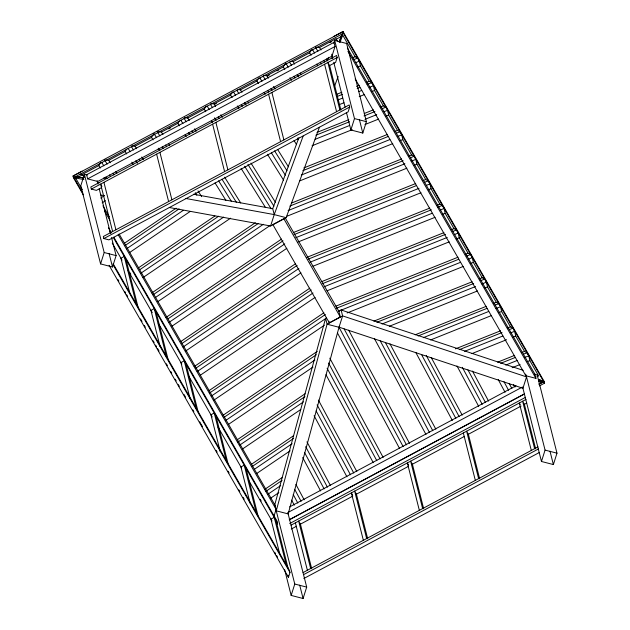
<?xml version="1.0" encoding="UTF-8"?>
<svg xmlns="http://www.w3.org/2000/svg" width="630" height="630" viewBox="0 0 630 630"><rect width="100%" height="100%" fill="white"/><g stroke="black" fill="none" stroke-linecap="round" stroke-linejoin="round"><path stroke-width="0.94" d="M340.302 316.961L283.831 218.736L272.853 224.611L329.325 322.836L340.302 316.961L338.838 311.189L341.113 309.976L342.61 315.898L339.011 327.285L288.17 513.907L276.247 510.828L327.088 324.206L325.592 318.284L274.743 504.898L294.769 584.034L291.162 595.421L303.085 598.5L306.692 587.113L287.871 512.749M87.546 174.919L84.404 174.345L80.797 185.732L100.579 263.915L112.502 266.994L116.109 255.607L111.526 237.494M100.579 263.915L104.186 252.528L84.404 174.345M169.265 207.514L270.616 225.981L274.223 214.594L303.117 136.143M335.018 46.502L331.955 56.164L97.768 181.487L87.649 178.873L86.609 174.746L333.971 42.375L335.018 46.502L87.649 178.873M101.595 187.598L96.398 190.386L91.334 189.079L90.814 187.015L336.641 55.471L337.16 57.527L335.632 62.362L329.569 65.607M349.689 107.021L348.154 111.849L108.919 239.873L103.855 238.565L103.336 236.502L349.162 104.958L349.689 107.021L103.855 238.565M350.878 129.977L354.477 118.59L334.695 40.407L346.618 43.494L366.4 121.669L362.801 133.056L350.878 129.977L346.531 112.817M273.617 517.277L276.121 509.371L275.074 505.244L119.109 233.966M276.94 524.585L277.452 522.971L276.932 520.908L113.817 237.195M109.077 265.301L288.445 577.293L289.973 572.465L289.454 570.402L113.116 263.679M534.594 374.133L537.201 375L556.983 453.175L553.384 464.562L541.461 461.483L545.068 450.096L526.003 374.779M539.382 385.914L544.58 383.135L544.163 381.481L342.996 31.5L342.31 33.579L342.696 35.099L355.131 56.732L357.62 58.078L359.384 61.149L360.431 65.945L369.251 81.294L371.739 82.64L373.503 85.704L374.543 90.499L383.371 105.848L385.851 107.195L387.615 110.266L388.663 115.054L397.483 130.402L399.971 131.749L401.735 134.82L402.783 139.608L411.603 154.956L414.091 156.303L415.855 159.374L416.895 164.162L425.723 179.511L428.203 180.865L429.967 183.928L431.015 188.724L439.834 204.073L442.323 205.419L444.087 208.491L445.134 213.279L453.954 228.627L456.443 229.974L458.207 233.045L459.246 237.833L468.074 253.181L470.555 254.528L472.319 257.599L473.366 262.387L482.186 277.736L484.675 279.082L486.439 282.153L487.486 286.949L496.306 302.29L498.795 303.644L500.559 306.708L501.598 311.503L510.426 326.852L512.907 328.198L514.671 331.27L515.718 336.058L524.538 351.406L527.026 352.753L528.79 355.824L529.838 360.612L538.658 375.96L536.917 376.661M339.224 42.029L343.027 31.634L73.049 176.101L73.466 177.755L83.278 194.82M319.457 127.228L286.146 217.673L274.223 214.594L272.719 208.672L298.896 137.6M327.112 61L328.474 57.306M333.664 43.218L334.695 40.407M331.671 58.614L332.356 56.771M339.153 41.934L341.641 35.185M339.98 42.478L342.696 35.099L341.216 36.548L336.018 39.328M334.42 86.617L338.152 76.466M79.876 174.187L82.357 174.408L98.823 165.595L100.784 162.485M105.399 160.02L108.706 160.311L125.173 151.499L126.646 149.168M131.741 145.916L135.048 146.207L151.515 137.395L153.476 134.292M158.091 131.82L161.398 132.111L177.865 123.299L179.337 120.968M184.44 117.723L187.748 118.015L204.214 109.203L206.175 106.092M210.782 103.627L214.09 103.911L230.556 95.106L232.517 91.996M237.959 89.602L240.439 89.814L256.906 81.002L258.867 77.892M263.474 75.427L266.789 75.718L283.256 66.906L285.217 63.795M290.65 61.401L293.131 61.622L309.598 52.81L311.559 49.699M100.761 198.048L103.989 195.859M102.162 202.884L105.368 200.71M124.37 243.282L176.109 208.199M124.835 245.708L179.085 208.916M126.591 248.787L183.243 210.365M129.646 252.504L190.189 211.452M138.521 267.813L214.877 216.035M139.797 269.695L218.673 216.2M140.742 273.318L223.642 217.106M142.994 277.578L230.58 218.185M151.854 292.903L255.3 222.752M153.066 294.824L258.387 223.406M155.641 297.344L263.364 224.296M157.949 301.565L270.278 225.398M165.966 317.465L281.539 239.085M167.997 318.827L283.012 240.833M168.95 322.45L284.776 243.905M172.069 326.12L286.839 248.299M180.897 341.468L295.659 263.647M182.109 343.382L297.124 265.395M183.07 347.004L298.888 268.459M185.37 351.233L300.951 272.853M194.197 366.581L309.779 288.201M195.418 368.487L311.244 289.95M197.182 371.558L313.008 293.021M200.301 375.236L315.071 297.407M209.129 390.584L323.891 312.756M209.538 393.049L325.363 314.504M211.302 396.113L326.34 318.103M213.617 400.341L324.395 325.214M222.406 415.705L317.292 351.367M223.681 417.588L316.331 354.753M225.453 420.651L314.905 359.99M228.525 424.36L313 367.07M237.297 439.74L305.093 393.758M237.762 442.166L304.944 396.609M239.534 445.229L303.51 401.845M242.597 448.938L300.801 409.469M251.457 464.271L293.643 435.661M251.937 466.68L293.486 438.504M254.386 469.287L292.139 443.685M256.772 473.461L290.154 450.82M264.671 489.431L282.311 477.469M265.978 491.29L282.122 480.344M267.758 494.353L280.689 485.58M270.79 498.086L278.822 492.636M82.089 171.116L73.017 175.967L82.861 193.166M333.916 36.359L342.996 31.5M73.466 177.755L343.445 33.28L343.027 31.634M316.173 47.226L319.481 47.518L335.947 38.706L337.404 41.052M75.23 176.502L75.608 178.014L82.884 174.786M168.706 128.859L170.439 127.937M214.649 104.273L216.381 103.344M267.53 75.978L269.262 75.049M277.066 70.875L278.799 69.946M329.947 42.58L331.679 41.651M91.334 189.079L337.16 57.527M270.616 225.981L286.146 217.673M289.595 506.937L515.986 385.796M288.044 512.45L522.231 387.135M539.067 383.867L542.359 382.111M539.178 384.001L544.123 381.355L538.398 379.457M538.965 384.261L544.163 381.481L538.437 379.591L542.273 382.252L538.626 381.04M289.304 519.734L523.806 394.246M289.304 519.805L524.562 393.915M289.721 523.53L525.491 397.365M291.107 525.129L526.011 399.428M291.304 529.035L296.502 526.255M299.967 524.404L352.761 496.149M356.226 494.29L408.248 466.452M411.626 464.649L464.428 436.393M467.885 434.542L521.089 406.074M524.152 404.436L526.743 403.043M303.109 572.552L538.012 446.851M303.628 574.615L538.532 448.914M303.833 578.521L539.272 452.537M352.477 57.803L355.131 56.732M354.068 59.504L357.62 58.078M355.753 62.606L359.384 61.149M357.738 67.024L360.431 65.945M336.404 94.453L341.877 92.256M356.478 86.404L359.218 85.31M366.51 82.388L369.251 81.294M337.137 96.5L342.602 94.311M357.171 88.476L359.903 87.381M367.18 84.459L371.739 82.64M338.145 99.879L342.673 98.059M358.998 91.523L361.714 90.429M369.873 87.16L373.503 85.704M339.397 104.58L343.909 102.777M359.226 96.634L364.636 94.468M371.842 91.578L374.543 90.499M316.945 132.457L348.792 119.7M364.258 113.502L373.362 109.856M380.638 106.943L383.371 105.848M315.882 135.23L349.5 121.755M364.045 115.936L374.945 111.565M382.221 108.651L385.851 107.195M315.118 139.309L349.555 125.512M364.959 119.338L376.74 114.621M383.993 111.715L387.615 110.266M312.078 145.743L352.194 129.67M364.959 124.551L378.63 119.07M385.93 116.148L388.663 115.054M303.888 167.903L387.489 134.411M394.758 131.497L397.483 130.402M302.825 170.675L388.167 136.482M396.341 133.206L399.971 131.749M301.266 175.077L389.86 139.577M398.081 136.285L401.735 134.82M299.927 180.818L392.766 143.624M400.05 140.703L402.783 139.608M291.745 202.986L401.617 158.957M408.878 156.051L411.603 154.956M289.855 206.081L403.129 160.697M410.437 157.768L414.091 156.303M288.091 210.57L404.901 163.761M411.288 161.201L415.855 159.374M286.524 216.405L406.87 168.186M414.162 165.265L416.895 164.162M293.525 232.478L415.69 183.535M422.982 180.613L425.723 179.511M294.052 234.612L416.343 185.614M424.557 182.322L428.203 180.865M295.816 237.683L419.021 188.323M426.321 185.393L429.967 183.928M297.903 242.054L420.982 192.741M428.282 189.819L431.015 188.724M306.731 257.402L429.81 208.089M437.102 205.167L439.834 204.073M308.172 259.166L431.369 209.806M437.755 207.246L442.323 205.419M309.936 262.238L432.219 213.239M440.433 209.948L444.087 208.491M312.937 266.246L435.102 217.295M442.394 214.373L445.134 213.279M321.757 281.594L443.93 232.643M451.222 229.722L453.954 228.627M322.284 283.728L445.489 234.36M452.789 231.438L456.443 229.974M324.048 286.792L447.253 237.431M454.553 234.51L458.207 233.045M327.049 290.8L449.222 241.849M456.514 238.927L459.246 237.833M335.877 306.148L458.041 257.197M465.334 254.276L468.074 253.181M336.404 308.283L458.695 259.284M466.909 255.993L470.555 254.528M338.956 311.031L460.443 262.356M468.665 259.064L472.319 257.599M347.146 312.96L463.381 266.395M470.641 263.482L473.366 262.387M373.873 321.135L472.177 281.752M479.462 278.83L482.186 277.736M376.905 322.269L473.713 283.476M481.021 280.547L484.675 279.082M382.032 323.993L475.548 286.524M481.903 283.973L486.439 282.153M389.34 326.269L477.485 290.95M484.761 288.036L487.486 286.949M415.162 334.806L486.281 306.314M493.573 303.392L496.306 302.29M418.139 335.955L487.014 308.361M495.164 305.093L498.795 303.644M423.313 337.664L488.746 311.448M496.015 308.535L500.559 306.708M430.629 339.94L491.589 315.512M498.873 312.598L501.598 311.503M455.459 348.87L500.511 330.821M507.725 327.931L510.426 326.852M459.42 349.626L502.031 332.553M509.284 329.648L512.907 328.198M464.601 351.327L502.834 336.01M511.032 332.727L514.671 331.27M471.925 353.603L506.599 339.712M512.977 337.152L515.718 336.058M497.606 362.195L514.663 355.359M521.845 352.485L524.538 351.406M500.7 363.297L515.23 357.486M523.396 354.21L527.026 352.753M505.733 365.061L517.261 360.439M524.357 357.596L528.79 355.824M512.111 367.715L520.089 364.518M527.176 361.683L529.838 360.612M103.808 177.88L107.667 178.589M193.575 194.245L272.719 208.672M97.579 182.401L99.516 182.755M185.417 198.411L274.223 214.594M100.737 195.024L104.596 195.725M76.884 176.676L83.656 177.912M74.883 176.439L83.365 178.014M83.916 179.534L75.608 178.014L82.309 189.669M354.477 118.59L366.4 121.669M104.186 252.528L116.109 255.607M339.011 327.285L327.088 324.206L342.61 315.898L526.538 376.89L522.939 388.277L338.971 327.135M355.162 78.868L525.837 375.748L535.949 378.362L534.909 374.236L347.366 48.014M545.068 450.096L556.983 453.175M294.769 584.034L306.692 587.113M341.113 309.976L523.176 370.345M538.437 379.591L542.273 382.252M319.481 47.518L321.009 49.975M326.616 58.968L327.632 60.598M315.346 47.156L317.922 51.282M323.584 60.37L324.607 62.016M312.567 49.754L314.646 53.078M320.347 62.236L321.387 63.898M309.598 52.81L311.118 55.243M316.693 64.181L317.701 65.803M293.131 61.622L294.667 64.079M300.282 73.088L301.305 74.726M289.509 62.079L291.564 65.37M297.21 74.427L298.746 76.899M285.705 63.016L288.28 67.15M293.95 76.246L294.982 77.9M283.256 66.906L284.807 69.395M289.981 77.695L291.532 80.183M266.789 75.718L268.341 78.207M273.522 86.515L275.074 89.011M263.167 76.191L265.246 79.522M270.963 88.68L271.995 90.35M259.875 77.955L261.962 81.294M267.687 90.476L268.726 92.145M297.36 138.08L298.399 139.75M256.906 81.002L258.457 83.483M264.127 92.586L265.159 94.24M294.037 140.561L296.612 144.695M240.439 89.814L241.991 92.303M247.669 101.414L248.7 103.068M277.617 149.444L288.461 166.84M236.817 90.279L238.888 93.602M244.582 102.729L246.133 105.218M274.593 150.869L287.004 170.785M233.525 92.043L235.604 95.374M241.306 104.517L242.345 106.186M271.373 152.751L285.374 175.211M230.556 95.106L232.116 97.603M237.313 105.934L238.872 108.431M267.443 154.263L283.547 180.093M214.09 103.911L215.649 106.415M220.846 114.747L222.406 117.251M250.976 163.076L275.389 202.246M210.475 104.383L212.554 107.722M218.279 116.904L219.319 118.574M247.936 164.469L273.948 206.199M207.183 106.147L209.262 109.486M214.468 117.834L216.027 120.338M244.645 166.233L271.176 208.798M204.214 109.203L205.774 111.699M211.483 120.865L212.523 122.535M241.093 168.368L265.514 207.53M187.748 118.015L189.307 120.511M194.497 128.843L196.056 131.347M224.626 177.172L240.731 203.002M184.125 118.479L186.204 121.811M191.906 130.953L192.938 132.615M221.973 179.188L236.486 202.474M180.834 120.243L182.905 123.559M188.598 132.694L189.63 134.347M218.602 180.826L231.541 201.576M177.865 123.299L179.416 125.787M185.094 134.899L186.126 136.553M215.043 182.928L225.886 200.324M161.398 132.111L162.949 134.592M168.619 143.695L169.651 145.349M198.009 190.843L201.624 196.631M157.264 131.749L159.862 135.922M165.595 145.113L166.635 146.782M195.268 192.709L196.828 195.213M153.972 133.513L156.563 137.679M162.28 146.837L163.32 148.507M151.515 137.395L153.074 139.891M158.256 148.2L159.807 150.688M135.048 146.207L136.608 148.704M141.781 157.004L143.333 159.492M131.434 146.672L133.489 149.979M139.159 159.075L140.191 160.729M128.134 148.436L130.189 151.728M135.836 160.784L137.371 163.249M125.173 151.499L126.701 153.956M131.812 162.146L133.347 164.603M108.706 160.311L110.226 162.745M115.794 171.683L116.81 173.305M104.572 159.949L107.163 164.107M112.864 173.258L113.904 174.919M101.792 162.532L103.848 165.84M109.51 174.919L110.541 176.573M98.823 165.595L100.351 168.045M105.958 177.038L106.982 178.676M82.357 174.408L84.302 177.534M343.445 33.28L544.58 383.135M347.918 51.29L535.949 378.362M520.207 404.539L519.325 403.003L531.318 450.434M285.295 218.043L338.838 311.189M408.673 465.224L407.35 462.924L419.344 510.355M352.682 495.188L351.359 492.88L363.36 540.312M101.95 186.401L100.627 184.102L112.628 231.533M102.926 205.813L109.305 216.901M104.462 210.79L109.856 220.177M118.196 234.675L276.121 509.371M108.431 227.824L111.368 232.935M109.447 230.737L110.423 232.446M113.361 237.557L277.452 522.971M129.851 272.562L130.827 274.27M260.206 499.314L261.19 501.023M112.235 243.085L122.039 260.135M128.063 270.616L152.271 312.716M158.303 323.214L181.826 364.132M188.551 375.827L212.216 416.989M218.067 427.164L241.621 468.129M248.48 480.068L272.002 520.986M113.148 264.891L289.973 572.465M117.857 279.413L118.849 281.137M124.724 291.367L125.709 293.068M126.685 294.777L127.669 296.478M140.553 318.898L142.018 321.434M144.333 325.466L145.31 327.167M153.153 340.806L154.13 342.515M155.641 345.145L156.618 346.839M157.563 348.477L159.036 351.036M166.383 363.825L167.367 365.526M170.793 371.495L171.777 373.204M175.203 379.166L176.187 380.874M178.345 384.623L179.314 386.316M184.031 394.514L185.496 397.073M192.851 409.854L193.827 411.563M199.71 421.793L200.686 423.494M201.041 424.1L202.498 426.644M216.129 450.356L217.106 452.049M228.115 471.209L229.092 472.902M238.825 489.833L239.802 491.526M243.211 497.456L244.18 499.149M274.688 552.219L275.672 553.92M276.617 555.566L277.586 557.259M513.615 384.544L514.978 387.08M509.134 383.41L511.883 388.529M503.992 381.725L508.583 390.277M498.204 379.536L505.063 392.301M472.453 371.086L488.573 401.066M467.925 369.865L485.502 402.562M462.31 367.306L482.21 404.318M456.994 365.991L478.682 406.334M431.211 357.486L462.199 415.123M426.211 355.375L459.144 416.635M421.517 354.532L455.852 418.399M415.737 352.367L452.316 420.407M389.954 343.838L435.85 429.211M385.41 342.586L432.794 430.723M380.252 340.885L429.502 432.487M374.48 338.719L425.967 434.487M348.681 330.191L409.492 443.299M344.137 328.931L406.445 444.819M338.987 327.23L403.145 446.583M337.412 332.884L399.617 448.584M329.805 358.179L383.15 457.404M328.529 362.998L380.095 458.923M327.096 368.227L376.803 460.688M325.986 374.74L373.275 462.688M318.378 400.034L356.808 471.516M317.103 404.854L353.761 473.028M316.134 410.941L350.461 474.792M314.094 415.721L346.933 476.808M306.944 441.866L330.482 485.635M305.668 446.694L327.419 487.147M304.7 452.781L324.127 488.911M302.652 457.537L320.607 490.943M295.935 484.486L304.164 499.803M294.667 489.329L301.101 501.299M293.226 494.542L297.817 503.079M291.603 500.094L294.32 505.158M550.006 451.214L553.384 464.562M525.42 374.094L525.837 375.748M522.648 387.119L541.461 461.483M535.658 448.891L524.38 404.31L522.616 401.239L534.618 448.67M479.674 478.855L468.389 434.275L466.625 431.203L478.627 478.627M463.334 432.967L475.335 480.391M359.423 119.708L362.801 133.056M331.711 54.235L332.782 58.472M333.75 62.283L345.09 107.092M340.917 110.155L329.632 65.575L327.868 62.504L339.869 109.927M324.576 64.268L336.577 111.691M423.683 508.812L412.406 464.231L410.642 461.16L422.643 508.591M271.884 92.46L283.886 139.891M328.907 321.19L329.325 322.836M268.593 94.224L280.594 141.655M367.7 538.776L356.415 494.188L354.651 491.124L366.652 538.548M215.893 122.425L227.895 169.848M212.601 124.181L224.603 171.612M311.708 568.733L300.431 524.152L298.667 521.081L310.669 568.512M295.375 522.845L307.377 570.268M299.707 585.152L303.085 598.5M276.003 520.451L288.005 567.882M286.24 564.811L274.239 517.38L270.947 519.144L279.822 554.242M287.926 575.229L288.445 577.293M284.65 569.678L291.162 595.421M245.999 468.271L258.001 515.694M256.237 512.631L244.235 465.2L240.943 466.964L250.063 503.008M159.91 152.381L171.911 199.812M156.618 154.145L168.619 201.569M216.003 416.091L228.005 463.515M226.241 460.443L214.239 413.02L210.948 414.784L220.303 451.773M186 363.904L198.001 411.335M196.237 408.264L184.236 360.84L180.944 362.596L190.063 398.64M156.004 311.724L168.005 359.155M166.241 356.084L154.24 308.653L150.948 310.417L160.067 346.461M126.008 259.544L138.009 306.967M136.237 303.904L124.244 256.473L120.944 258.237L129.827 293.336M103.919 182.338L115.92 229.769M97.154 180.708L98.012 184.102M99.217 188.866L110.557 233.675M109.124 253.646L112.502 266.994"/></g></svg>
